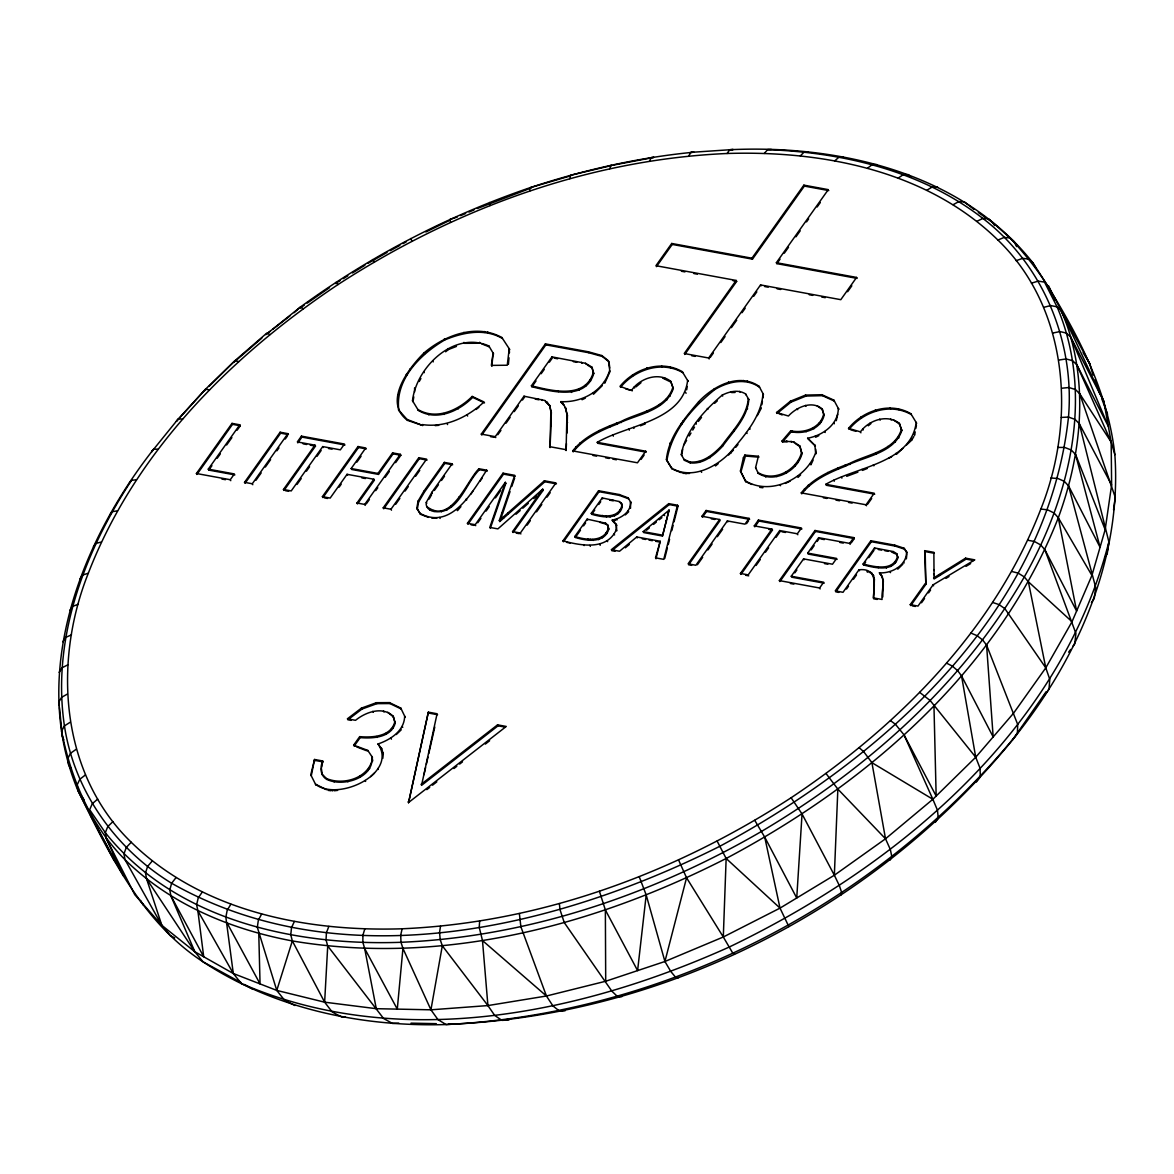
<?xml version="1.0" encoding="UTF-8"?>
<svg xmlns="http://www.w3.org/2000/svg" width="1174" height="1174" viewBox="0 0 1174 1174"><rect width="100%" height="100%" fill="white"/><g stroke="black" fill="none" stroke-linecap="round" stroke-linejoin="round"><path stroke-width="1.5" d="M549.637 405.368L551.354 412.514L550.078 447.602L550.841 411.56L549.637 405.368L544.912 400.495L524.015 396.196L495.252 436.669L495.766 437.623M906.533 551.736C906.93 565.413 891.638 573.616 879.414 572.839C886.282 579.765 881.116 591.065 882.085 599.474L873.192 597.845C874.659 584.975 877.58 567.629 858.986 569.801L843.005 592.298L835.242 590.874L870.859 540.759L894.735 545.147L904.009 548.199L907.032 552.69L904.009 548.199M877.242 599.444L873.691 598.799L874.395 579.296L873.221 574.908M973.745 560.526L966.085 559.118L934.064 578.987L933.873 552.338L924.686 550.65L925.831 584.373L910.745 605.593L910.246 604.639L925.332 583.419M158.211 449.172L153.589 449.246C79.964 542.946 29.423 674.258 77.939 790.586C109.402 854.173 141.584 921.634 203.058 961.844C274.599 1008.833 361.313 1026.986 446.076 1024.55L454.382 1024.051C669.048 1013.646 877.007 906.152 1012.59 739.869L1017.388 733.706C1079.376 654.945 1121.933 556.476 1114.86 454.705C1107.097 384.324 1070.835 321.206 1032.959 262.932C961.888 172.842 839.615 144.519 729.802 149.729L727.014 153.5C588.335 159.503 453.868 209.339 338.053 284.534C231.263 355.737 135.201 451.77 88.299 573.264C52.991 661.696 59.903 773.284 131.239 842.257C202.133 911.567 306.179 931.877 402.139 928.781C540.818 922.779 675.299 872.942 791.115 797.748C897.89 726.545 993.952 630.511 1040.868 509.017C1076.162 420.586 1069.25 308.997 997.915 240.039C927.034 170.714 822.974 150.404 727.014 153.5M631.054 502.663L628.075 497.849L619.168 494.518L598.564 490.732L562.962 540.847C580.484 545.558 606.811 550.753 616.247 529.9L616.321 524.426L612.212 520.111C621.061 518.394 631.377 511.879 630.555 501.709L630.511 508.327M616.321 524.426L616.746 530.853L616.247 529.9M70.205 722.245L64.438 725.884L61.562 731.109C71.012 778.656 90.442 825.043 124.987 859.647C170.083 904.215 230.735 929.382 292.341 940.932C441.028 966.041 593.78 926.051 726.148 858.473C867.762 783.307 998.56 669.958 1058.302 517.734C1079.39 460.399 1087.476 396.636 1070.703 337.129C1060.225 298.886 1036.686 266.792 1010.212 238.014L1004.24 237.383L997.915 240.039M734.498 954.286L732.781 953.141L723.301 936.999L726.148 858.473L717.138 841.098M840.892 895.102L841.67 892.578L839.41 885.724L834.347 875.232L837.854 789.104L826.012 773.49M566.455 443.581L566.088 450.552L566.925 414.349L565.325 407.495L567.424 415.303L566.998 433.118M882.76 596.979L883.332 580.851L881.938 576.096M345.42 1016.948L341.854 1017.051L332.242 1012.047L324.64 1002.185L327.722 945.995L326.034 939.875L326.431 932.714L328.837 926.403M791.115 797.748L802.047 813.978L796.735 898.007L764.729 837.15L754.75 820.332M529.738 191.01L529.958 187.723C583.184 170.069 638.128 157.565 693.981 152.18L690.958 152.356L688.654 156.098M479.652 921.106L479.227 927.328L482.485 940.55L487.914 1005.575L494.694 1015.422L501.958 1020.382L508.973 1019.986M402.139 928.781L400.701 935.106L400.994 942.296L402.946 948.431L397.282 1009.126L364.674 948.504L362.854 942.37L362.913 935.179L364.835 928.854M491.847 366.347L493.124 352.978L491.348 365.393L507.256 365.231L509.252 348.605L509.457 352.846M509.002 357.776L508.401 364.336L507.902 363.382M906.357 558.883L906.871 554.245M393.114 716.155L394.772 721.995C390.913 736.758 372.099 737.742 359.684 736.641L353.668 745.123L354.166 746.077L360.183 737.61C372.598 738.695 391.412 737.712 395.271 722.949L393.114 716.155C382.401 705.97 365.54 712.119 355.517 720.322L347.372 718.826L361.431 708.127L376.399 702.698L389.416 702.61L400.789 708.083L405.162 717.167L404.663 716.213C404.326 730.947 390.472 739.723 377.999 743.978C398.397 773.299 337.907 802.18 315.468 784.188L326.489 789.706M382.797 758.389L383.311 753.781L381.33 747.911M639.228 876.699L646.199 894.984L637.599 970.605L605.358 909.953L599.415 891.271M684.545 460.355L684.031 459.386L689.754 461.94C702.977 463.319 713.557 454.323 722.039 445.342C732.209 431.005 746.84 416.917 748.308 398.632L748.821 399.586C747.339 417.871 732.708 431.959 722.538 446.296C714.056 455.277 703.475 464.288 690.253 462.894L684.545 460.355L681.287 454.573C685.44 430.564 704.239 410.709 722.171 395.139C729.377 391.5 738.402 389.21 745.651 393.994L748.821 399.586M682.006 454L682.622 449.422M1061.34 417.416L1068.487 417.078L1075.061 419.397L1079.317 423.741L1108.887 541.874L1107.229 553.702L1105.277 556.652M1113.554 509.912L1115.3 497.438L1079.742 393.789L1075.487 389.548L1068.912 387.523L1061.751 388.227M97.691 799.098L92.276 803.735L89.664 809.693L105.322 832.689L106.262 838.441L134.805 894.735L161.836 925.347L194.825 951.732L233.303 973.51L276.77 990.416L324.64 1002.185L376.267 1008.686L430.931 1009.816L487.914 1005.575L546.438 996.007L605.711 981.244L664.924 961.491L723.301 936.999L780.02 908.118L834.347 875.232L885.519 838.794L932.86 799.274L975.726 757.23L1013.544 713.22L1045.785 667.845L1072.023 621.706L1091.908 575.436L1105.16 529.665L1111.617 484.994L1111.176 442.055L1103.839 401.405L1061.281 310.787L1057.084 306.84L1044.522 282.127L1038.227 281.1L1031.476 283.183M440.499 926.183L439.56 932.479L440.221 939.655L442.304 945.774L487.914 1005.575M763.482 394.537L759.079 386.305C738.828 372.393 713.278 386.129 698.589 401.802C684.398 418.634 668.681 436.757 666.406 459.592L671.601 468.088C691.897 480.049 716.257 467.223 730.712 451.887C744.83 434.952 761.368 416.623 762.983 393.584L762.939 397.942M761.853 404.751L762.396 401.347M412.999 401.684L412.5 400.73C416.256 367.168 454.074 330.452 488.854 345.948L493.623 353.932M413.263 400.085L413.791 396.871M414.569 392.043L414.598 387.875M428.495 517.396L420.512 514.315L416.814 508.195L418.047 501.137L423.873 491.231L444.359 462.395L452.122 463.833L452.621 464.787L444.858 463.348L444.359 462.395M417.328 509.149L418.546 502.09L424.372 492.185L444.858 463.348M597.243 442.334L645.685 451.227L646.184 452.181L597.742 443.288L597.243 442.334C626.799 424.885 682.652 421.422 687.641 380.391L688.14 381.345L682.27 371.659C661.388 359.538 634.518 368.489 619.989 386.378L632.375 390.81M686.673 389.871L687.26 386.466M874.747 494.181L826.291 485.273L825.792 484.319C855.362 466.87 911.215 463.407 916.204 422.376M915.221 431.871L914.634 435.275L914.135 434.321M915.808 428.451L916.41 425.047M970.957 633.109L976.915 635.589L982.638 639.962L986.571 645.054L1017.711 724.519L1017.388 733.706C878.622 903.892 665.79 1013.896 446.076 1024.55L438.005 1019.648L430.931 1009.816L442.304 945.774M569.786 178.683L570.52 175.249L611.551 165.534M671.601 468.088L672.115 469.042L666.92 460.546C671.308 431.386 692.528 407.437 714.805 389.548C728.129 381.521 745.945 377.514 759.578 387.259L759.079 386.305M428.349 712.148L408.537 802.752L428.349 712.148L437.08 713.748L421.554 785.362L498.04 725.811L505.011 727.102M423.961 774.752L425.56 767.693M426.367 764.157L427.967 757.098M428.774 753.561L434.776 727.073M740.427 471.023L745.886 481.81L740.427 471.023L743.406 457.757L744.874 455.072L758.389 456.246L758.903 457.2L745.387 456.026L744.874 455.072M740.926 471.977L745.387 456.026M807.609 438.225L815.387 445.944L807.609 438.225C822.328 435.495 838.075 424.9 838.339 408.464L838.838 409.418L833.878 400.143L821.947 394.713L805.54 395.095L790.41 401.214L776.542 412.514L782.148 414.965M837.737 414.231L836.284 420.659L835.785 419.705M315.967 785.142L310.772 774.811L314.544 759.475L322.674 760.972L321.867 766.945M314.544 759.475L311.286 775.765L310.772 774.811M786.697 440.881L787.196 441.835L782.53 441.938L782.031 440.984L793.741 441.894L799.846 446.003L802.018 453.634C797.542 471.097 774.341 483.556 758.301 473.386L755.586 467.619L758.389 456.246M677.501 505.231L663.736 559.352L655.503 557.841L660.199 541.273L636.748 536.973L619.534 551.237L611.302 549.726L668.754 503.631L677.501 505.231L678 506.185L674.008 521.902M664.689 558.575L667.346 548.097M668.241 544.604L669.576 539.365M671.792 530.633L673.128 525.394M678.572 977.737L675.534 977.15L670.838 971.544L664.924 961.491L686.555 877.785L678.557 859.926M322.674 760.972C319.988 767.341 320.091 775.618 326.856 779.419C343.263 787.372 374.374 777.848 371.982 756.526L372.73 760.928M662.474 536.019L669.019 510.206L662.474 536.019L643.69 532.57L643.191 531.617L669.019 510.206M656.017 558.795L660.199 541.273M1108.887 541.874C1060.636 730.345 898.037 866.03 728.922 947.183C578.621 1014.732 398.03 1051.478 241.36 983.519L233.303 973.51L197.863 910.745L196.616 904.743L198.23 897.905L202.266 892.049M294.923 1005.516L284.622 1000.321L276.77 990.416L292.341 940.932L290.77 934.827L291.504 927.709L294.351 921.473M556.461 483.864L544.883 481.736L499.786 521.52L499.288 520.566L514.726 475.323L503.044 473.181L467.443 523.296L467.942 524.25L503.558 474.135L503.044 473.181M510.03 491.598L502.545 513.713L502.032 512.759M511.761 486.491L514.652 477.979M490.306 528.359L505.833 483.277L505.334 482.323L489.793 527.405L497.908 528.887L542.711 489.191L543.224 490.145L513.097 532.541L512.583 531.587L542.711 489.191M502.09 515.004L501.181 517.617L500.682 516.663M609.79 168.718L611.052 165.152M499.786 521.52L500.726 518.908M321.676 773.695L326.357 778.465C342.603 785.523 367.535 778.714 372.217 759.974M670.706 381.286L673.333 388.447C665.57 411.516 635.794 414.378 616.981 424.137C601 430.432 583.992 437.99 573.22 451.858L572.707 450.904C584.564 435.877 603.275 428.055 620.841 421.598C638.245 412.338 666.04 409.3 672.819 387.493L670.706 381.286C658.614 371.82 640.153 378.277 631.876 389.856M899.255 423.271L901.881 430.447C894.118 453.502 864.357 456.378 845.544 466.122C829.548 472.418 812.54 479.99 801.769 493.843L801.27 492.889C813.127 477.877 831.838 470.04 849.404 463.598C866.794 454.323 894.588 451.286 901.383 429.493L899.255 423.271C887.162 413.82 868.716 420.263 860.425 431.856L860.924 432.81M782.031 440.984L790.733 430.814C803.559 433.558 820.362 428.407 823.634 414.217L822.094 408.846C811.704 400.173 796.383 407.29 788.429 416.007L776.542 412.514M790.733 430.814L791.232 431.768C804.058 434.512 820.875 429.361 824.148 415.17L822.094 408.846M398.353 409.697L407.07 419.441L422.757 425.516L407.569 420.395C382.724 402.036 408.537 368.181 424.181 352.802C444.799 335.206 476.351 323.393 501.885 337.51L509.751 349.558M398.867 410.651C394.581 379.818 420.277 354.269 444.77 339.932C462.776 332.403 484.524 328.001 502.384 338.464L501.885 337.51M531.411 385.791C551.281 390.678 585.298 399.644 593.266 372.51L591.887 367.11L585.562 363.294L551.956 356.881L531.411 385.791L531.91 386.745C551.795 391.632 585.811 400.598 593.78 373.464L591.887 367.11M863.095 564.019C874.058 566.763 893.135 571.591 897.464 556.652L896.701 553.658L893.179 551.531L874.513 547.964L863.095 564.019L863.594 564.973C874.557 567.717 893.634 572.545 897.963 557.606L896.701 553.658M758.301 473.386L757.802 472.432C773.827 482.602 797.029 470.143 801.519 452.68L799.846 446.003M560.79 401.64L563.916 405.309L560.79 401.64C581.673 402.799 603.715 391.118 609.702 370.177L608.47 360.829L601.866 355.561L588.35 351.789L545.382 343.894L481.296 434.101L481.795 435.055L545.881 344.848L545.382 343.894M610.201 371.131L604.786 383.179L604.287 382.225M574.82 536.489C585.811 540.025 604.126 542.682 608.323 528.168L607.794 525.057L605.593 523.193L587.147 519.143L574.82 536.489L575.333 537.443C586.31 540.979 604.625 543.635 608.822 529.122L607.794 525.057M591.256 513.361C601.308 516.193 617.994 519.524 621.78 505.935L621.398 503.25L619.124 501.518L602.218 497.937L591.256 513.361L591.755 514.315C601.807 517.147 618.507 520.478 622.293 506.889L621.398 503.25M745.373 480.856C770.379 496.162 806.186 478.963 815.607 452.797L814.873 444.99M813.127 460.091L810.896 464.831L810.398 463.877M649.501 161.176L651.277 157.507L653.933 157.375L613.327 165.094M294.102 312.71L300.412 307.03C370.397 256.049 448.013 215.664 529.958 187.723L570.711 175.806M261.626 914.062L258.353 920.196L257.311 927.255L276.77 990.416M757.274 415.669L761.31 408.156L760.796 407.202M426.617 506.464C451.271 525.438 466.518 480.885 478.919 468.749L479.432 469.703C465.623 482.852 458.315 515.107 434.057 511.482C429.625 510.866 425.311 507.285 426.279 502.399L431.871 492.332L452.122 463.833M429.185 499.038L431.577 494.724M419.235 381.477L420.894 378.542M1012.59 739.869L1046.166 691.662M889.936 860.19L891.858 856.829L890.332 849.462L885.519 838.794L871.915 762.674L863.726 751.712L859.207 747.735M683.928 444.887L686.57 440.441M689.211 435.994L690.987 433.03M692.748 430.066L694.509 427.087M906.592 444.917L911.655 440.206L913.886 436.508M136.448 479.799L131.547 480.283C84.411 552.073 51.421 638.905 64.438 725.884C74.344 791.173 115.624 849.081 171.639 883.259C341.766 979.688 554.862 929.03 719.809 846.293C883.42 758.228 1047.208 612.285 1068.487 417.078C1074.856 341.913 1043.231 264.561 982.902 218.437C921.839 171.096 843.622 152.429 767.591 149.656L764.318 153.427M230.867 904.229L227.198 910.246L225.848 917.202L233.303 973.51M59.126 672.423L62.031 667.757L67.828 664.866M265.823 334.649L300.412 307.03L303.156 308.791M62.853 641.767L65.715 637.379L71.467 634.87M69.838 610.465L72.641 606.371L78.306 604.272M935.296 822.328L938.275 818.087L937.439 810.148L932.86 799.274L904.024 734.865L895.424 724.27L890.494 720.645M1091.424 602.556L1094.227 598.593L1095.694 587.426L1068.56 485.904L1064.348 481.355L1057.862 478.464L1050.862 478.009M80.067 578.767L82.767 574.966L88.299 573.264M232.026 423.388L232.525 424.342L196.924 474.457L196.425 473.504L232.026 423.388L239.79 424.812L240.288 425.766L237.133 430.198M234.888 474.898L208.796 470.099L208.282 469.145L239.79 424.812M208.796 470.099L211.936 465.667M217.19 458.286L220.345 453.854M226.641 444.975L231.894 437.594M230.779 480.68L230.28 479.726L234.389 473.944L208.282 469.145M280.645 433.177L245.028 483.292L244.53 482.338L280.131 432.223L287.894 433.661L288.393 434.615L280.645 433.177L280.131 432.223M252.792 484.715L252.293 483.761L287.894 433.661M255.932 480.298L261.171 472.931M265.353 467.032L270.592 459.665M276.873 450.816L278.972 447.881M285.253 439.032L287.351 436.082M283.462 489.499L291.225 490.923L322.733 446.59L340.357 449.833L344.466 444.051L301.439 436.141L297.33 441.923L314.97 445.166L315.468 446.12L283.976 490.453L283.462 489.499L314.97 445.166M297.829 442.877L301.938 437.095L301.439 436.141M296.978 484.48L301.175 478.581M306.429 471.185L309.584 466.753M316.936 456.407L321.133 450.508M358.011 446.531L358.525 447.485L322.909 497.6L322.41 496.646L358.011 446.531L365.774 447.969L351.173 468.529L351.672 469.483L378.483 474.399L393.085 453.839L392.586 452.885L377.969 473.445L378.483 474.399M373.86 479.227L356.969 503L357.483 503.954L374.374 480.181L373.86 479.227L347.064 474.311L330.173 498.069L322.41 496.646M339.11 487.151L341.223 484.172M356.881 462.13L361.064 456.26M365.231 505.378L364.732 504.424L400.334 454.309L392.586 452.885M366.288 503.91L369.428 499.478M375.709 490.644L377.808 487.694M385.131 477.378L389.328 471.478M395.609 462.644L400.848 455.263L400.334 454.309M418.825 457.713L419.323 458.667L383.722 508.782L383.223 507.828L418.825 457.713L426.588 459.137L390.971 509.252L391.485 510.206M395.667 504.306L399.85 498.407M405.089 491.04L408.229 486.623M415.567 476.306L419.749 470.407M434.395 490.424L438.445 484.73M441.483 480.459L444.52 476.174M497.82 434.732L500.902 430.403M506.038 423.168L510.132 417.386M514.241 411.604L518.35 405.822M522.459 400.041L524.514 397.15L524.015 396.196M531.91 386.745L536.019 380.963M541.155 373.728L544.237 369.399M549.373 362.164L552.455 357.835L551.956 356.881M416.814 508.195L420.013 513.361C451.447 530.619 472.711 491.407 486.682 470.172L478.919 468.749M470.803 494.195L472.843 491.319M480.019 481.223L482.059 478.332M751.947 258.207L803.867 185.14L804.366 186.094L752.461 259.161L751.947 258.207L671.719 243.473L655.928 265.706L736.157 280.439L736.656 281.408L684.736 354.475M656.427 266.659L672.232 244.427L671.719 243.473M475.705 525.673L475.206 524.719L505.334 482.323M477.789 522.753L480.9 518.365M486.095 511.057L489.206 506.669M495.443 497.893L500.638 490.585M503.749 486.197L505.833 483.277M520.86 533.965L520.346 533.011L555.962 482.896L544.384 480.782L499.288 520.566M527.141 525.13L530.281 520.698M536.562 511.864L541.801 504.497M547.04 497.116L550.18 492.698M736.157 280.439L684.237 353.521L708.656 357.997L709.155 358.95M598.564 490.732L599.063 491.686L563.461 541.801L562.962 540.847M575.333 537.443L580.47 530.208M583.551 525.879L585.606 522.988M591.755 514.315L594.748 510.103M598.74 504.497L600.721 501.694M708.656 357.997L760.561 284.93L840.804 299.678L856.594 277.431L776.366 262.697L828.286 189.63L803.867 185.14M710.211 357.468L713.396 352.992M720.807 342.559L725.048 336.586M731.402 327.634L736.7 320.179M741.997 312.724L745.182 308.248M753.649 296.332L756.834 291.856M856.594 277.431L857.108 278.385L776.865 263.651L780.05 259.175M784.291 253.202L788.532 247.244M795.943 236.81L800.184 230.838M806.538 221.901L808.651 218.907M817.133 206.976L820.318 202.515M645.685 451.227L637.467 462.791L572.707 450.904M641.048 459.416L644.13 455.072M847.613 291.724L851.84 285.796M706.572 511.438L702.463 517.22L701.964 516.267L706.073 510.485L749.1 518.38L749.599 519.348L706.572 511.438L706.073 510.485M701.964 516.267L719.589 519.51L688.096 563.828L695.859 565.266L727.352 520.933L744.991 524.162L749.1 518.38M697.415 564.738L702.654 557.342M707.907 549.96L712.104 544.046M717.358 536.665L722.612 529.269M746.517 523.677L748.572 520.786M758.404 520.097L758.918 521.051L754.809 526.832L754.295 525.879L758.404 520.097L801.446 528.007L797.337 533.788L797.836 534.742M771.934 529.122L772.448 530.076L740.941 574.409L740.442 573.455L771.934 529.122L754.295 525.879M797.337 533.788L779.697 530.545L748.205 574.878L740.442 573.455M756.056 565.486L760.253 559.572M765.507 552.191L768.647 547.759M775.999 537.413L780.196 531.499L779.697 530.545M814.991 530.487L815.49 531.44L779.888 581.556L779.375 580.602L814.991 530.487L853.777 537.619L854.29 538.572L851.209 542.916M824.207 583.17L791.746 577.197L791.247 576.243L803.574 558.897L832.498 564.21L836.607 558.428L807.683 553.115L818.63 537.692L849.668 543.401L850.181 544.354M794.827 572.868L796.882 569.977M811.175 549.872L814.154 545.661M817.148 541.463L819.144 538.661L818.63 537.692M866.529 505.745L866.03 504.791L874.248 493.227L825.792 484.319M867.557 504.292L871.666 498.51M849.668 543.401L853.777 537.619M820.098 588.952L819.584 587.998L823.693 582.216L791.247 576.243M870.859 540.759L871.357 541.713L835.756 591.828L838.852 592.4M846.513 589.025L848.509 586.222M853.498 579.193L856.492 574.981M863.594 564.973L865.678 562.053M868.789 557.679L873.97 550.371M933.55 578.019L965.586 558.164L974.772 559.851L933.081 584.843L917.995 606.077L910.246 604.639M921.517 602.776L924.54 598.535M928.561 592.87L930.571 590.038M209.177 386.231L235.079 360.579L266.792 333.123L269.947 334.546M93.436 546.835L96.019 543.342L101.375 542.05M1068.619 652.186L1070.659 649.442M1072.698 646.698L1074.738 643.954L1075.912 633.461L1044.889 549.755L1040.751 544.985L1034.485 541.508L1027.778 540.231M209.486 389.9L205.523 389.21L176.496 421.158L205.523 389.21L235.079 360.579L238.66 361.636M109.886 514.916L112.308 511.703L117.459 510.822M976.357 782.045L980.305 776.865L980.085 768.31L975.726 757.23L961.535 675.872L957.691 670.677L952.202 666.01L946.552 663.149M1043.481 696.387L1048.998 689.197L1049.791 679.364L1045.785 667.845L1028.38 581.79L1024.3 576.918L1018.196 573.132L1011.694 571.459M129.301 483.189L131.547 480.283M176.027 877.594L171.639 883.259L169.775 889.965L170.934 895.909L194.825 951.732L203.058 961.844L241.286 982.711M153.589 449.246L151.549 451.873L178.301 418.825L182.601 419.133M698.369 421.451L701.509 417.43M728.599 455.013L733.486 450.068M735.746 447.309L738.006 444.55M782.53 441.938L791.232 431.768M152.297 860.968L147.601 866.412L145.503 872.957L146.589 878.842L161.836 925.347L170.245 935.59L174.735 937.879M460.927 506.64L457.464 510.646L456.965 509.692M131.239 842.257L126.278 847.452L123.974 853.821L124.987 859.647L161.836 925.347M800.33 155.878L804.073 152.136L808.167 151.945M602.277 385.63L593.486 394.244L592.987 393.29M902.821 564.224L897.802 569.141L897.303 568.187M800.624 474.868L798.056 477.378L797.542 476.424M203.983 391.25L206.58 388.741M396.298 734.528L401.156 729.89L400.657 728.937M112.998 821.58L107.788 826.525L105.322 832.689C175.073 920.049 294.248 946.053 400.994 942.296C528.153 936.94 651.937 894.955 761.559 831.397C867.204 768.735 962.621 684.222 1024.3 576.918C1069.984 496.485 1094.638 395.227 1057.084 306.84L1050.671 305.563L1043.759 307.339M370.69 776.645L374.491 773.05M625.331 514.916L628.633 511.805L628.134 510.851M902.791 448.439L896.452 454.323L895.953 453.369M620.503 387.332C635.017 369.443 661.901 360.491 682.769 372.613L682.27 371.659M910.819 413.659L911.332 414.613C890.45 402.477 863.58 411.428 849.051 429.317L848.553 428.363C863.066 410.474 889.951 401.523 910.819 413.659L916.703 423.33M714.57 403.342L717.27 400.921M516.061 514.212L520.141 510.602M522.856 508.195L528.285 503.382M533.715 498.568L536.43 496.162M540.51 492.552L543.224 490.145M834.802 160.809L838.999 157.14L843.416 157.008M233.817 362.355L261.817 338.112M718.121 463.759L715.494 465.946L714.995 464.992M625.331 547.803L629.308 544.501M646.507 530.237L649.325 527.904M653.551 524.396L656.369 522.063M635.897 386.95L640.989 382.739M868.276 425.78L870.829 423.682L870.316 422.728M445.621 351.789L448.38 349.544L456.437 346.433M777.056 413.468L790.924 402.168L806.039 396.049L822.446 395.667L834.376 401.097L833.878 400.143M678 506.185L669.253 504.585L611.801 550.679L615.088 551.281M484.539 402.917L472.667 397.384C459.019 411.208 436.728 421.437 418.428 410.46L417.929 409.506C436.229 420.483 458.52 410.254 472.168 396.43L484.026 401.963C467.531 417.313 445.195 428.026 422.258 424.562M421.055 784.408L497.541 724.857L506.258 726.457L409.198 802.018L408.038 801.798M426.837 789.632L429.684 787.416M432.546 785.186L436.816 781.855M453.956 768.53L456.803 766.299M459.665 764.083L462.512 761.853M485.346 744.081L489.631 740.75M267.232 333.548L270.064 331.362M272.896 329.16L289.861 315.997M476.086 409.491L478.904 407.29M85.394 774.943L79.832 779.272L77.102 784.995L77.939 790.586L114.098 860.293L119.499 866.896M867.527 168.22L872.15 164.639L876.89 164.58M400.789 708.083L401.288 709.037L389.929 703.564L376.898 703.652L361.93 709.081L347.871 719.779L351.129 720.381M661.901 517.675L659.186 519.73L658.687 518.776M76.222 749.276L70.528 753.268L67.71 758.742L68.532 764.245L71.1 769.073M299.766 308.322L304.227 305.211M307.206 303.141L329.498 287.645M898.286 178.052L903.32 174.588L908.338 174.618L910.789 176.966M340.108 280.63L335.456 283.521L335.764 282.479L338.053 284.534M343.204 278.708L347.842 275.817M352.493 272.94L364.894 265.236M367.99 263.314L387.053 252.454M926.888 190.232L932.288 186.93L937.586 187.077M945.936 578.386L949.032 576.537M966.011 566.352L970.649 563.579M67.402 694.054L61.606 697.327L58.7 702.272L59.214 705.809M390.267 250.693L399.879 245.381M403.078 243.605L406.277 241.829M953.141 204.687L958.879 201.576L964.426 201.855L974.024 209.471M888.38 458.432L891.609 456.789M818.836 435.657L815.651 437.227L815.152 436.273M425.883 231.968L448.908 220.727M582.055 399.732L585.312 398.162M976.856 221.314L982.902 218.437L988.684 218.878L1014.248 241.727L1016.625 246.599M785.347 483.439L790.102 481.164M457.244 217.073L449.789 219.479L450.611 222.356M460.604 215.649L465.623 213.507M468.984 212.068L474.002 209.926M477.363 208.502L531.47 187.869M640.446 425.795L645.304 423.843L644.805 422.889M867.395 468.426L862.538 470.378L862.024 469.424M846.703 476.336L857.886 472.168M1016.156 260.701L1022.715 258.324L1028.864 259.146L1032.959 262.932L1035.541 267.672M612.212 520.111L612.725 521.065L615.587 520.331M1052.931 333.005L1059.975 331.582L1066.476 333.078L1070.703 337.129L1103.839 401.405M1058.948 360.036L1066.065 358.95L1072.625 360.712L1076.866 364.865L1108.359 426.426L1070.703 337.129M334.297 790.762L337.613 790.381M682.857 473.313L689.49 473.46M435.172 425.619L438.724 425.326M690.958 152.356L733.192 149.524L729.802 149.729M767.591 149.656L771.347 149.45M398.822 1023.112L392.468 1023.434L383.604 1018.518L327.722 945.995M565.046 1010.814L559.338 1011.005L552.925 1005.898L546.438 996.007L520.874 926.741L519.378 913.563M735.1 392.468L731.681 392.556L731.182 391.602M1057.701 447.411L1064.789 447.47L1071.334 450.068L1075.575 454.514L1105.16 529.665M411.032 1023.156L436.317 1023.669M448.967 1023.933L454.382 1024.051M561.289 402.594L562.654 402.638L562.155 401.684M879.414 572.839L880.397 573.807L879.898 572.853M621.838 996.667L617.465 996.521L611.903 991.208L564.268 922.588L559.983 909.601L559.382 903.598M431.768 518.086L436.787 518.292M1040.868 509.017L1047.751 509.883L1054.135 513.067L1058.302 517.734L1091.908 575.436M327.986 790.351L331.083 790.748M759.681 487.342L762.836 487.753L762.322 486.799M804.366 186.094L828.785 190.584M672.232 244.427L752.461 259.161M681.39 271.253L684.956 271.898M693.863 273.542L697.429 274.188M733.09 280.747L736.656 281.408M764.641 286.544L768.207 287.19M777.115 288.833L780.681 289.494M809.209 294.733L812.775 295.378M821.683 297.022L825.249 297.682M691.721 355.751L695.199 356.397M545.881 344.848L588.849 352.743L602.379 356.514L608.968 361.783L609.79 368.005M554.187 358.143L557.665 358.789M573.294 361.651L576.772 362.296M535.241 399.116L538.822 399.776L538.323 398.822M481.296 434.101L495.252 436.669M549.579 446.648L565.589 449.598M801.27 492.889L866.03 504.791M490.527 436.655L494.019 437.3M593.002 455.483L596.597 456.158M605.593 457.801L609.189 458.462M612.784 459.122L616.394 459.782M823.356 497.805L826.951 498.466M835.947 500.124L839.542 500.784M848.538 502.443L852.133 503.103M232.525 424.342L240.288 425.766M301.938 437.095L344.98 445.005M358.525 447.485L366.273 448.923M393.085 453.839L400.848 455.263M419.323 458.667L427.087 460.091M479.432 469.703L487.181 471.126L486.682 470.172M503.558 474.135L515.225 476.277M599.063 491.686L619.667 495.472L628.589 498.803L628.075 497.849M758.918 521.051L801.945 528.96M815.49 531.44L854.29 538.572M871.357 541.713L895.234 546.101L904.508 549.153M924.686 550.65L925.185 551.604L934.372 553.292M303.127 443.845L306.649 444.506M310.185 445.151L315.468 446.12M328.515 448.512L332.051 449.172M609.702 500.183L613.195 500.814L612.696 499.86M711.283 518.835L714.805 519.48M768.911 529.43L772.448 530.076M781.957 531.822L785.494 532.468M820.861 538.969L824.309 539.6M839.836 542.461L843.284 543.092M878.284 549.52L881.571 550.122M884.844 550.723L888.131 551.325M351.173 468.529L377.969 473.445M837.106 559.382L808.182 554.069L807.683 553.115M361.856 477.891L365.437 478.537M824.486 563.608L827.89 564.224M643.191 531.617L661.975 535.065M642.281 538.851L645.627 539.468M648.973 540.084L652.333 540.686M655.679 541.302L659.025 541.918M196.425 473.504L230.28 479.726M244.53 482.338L252.293 483.761M356.969 503L364.732 504.424M383.223 507.828L390.971 509.252M467.443 523.296L475.206 524.719M512.583 531.587L520.346 533.011M779.375 580.602L819.584 587.998M221.871 479.036L225.437 479.696M285.531 490.732L288.628 491.304M324.464 497.893L327.561 498.466M471.053 524.822L474.149 525.394M516.193 533.113L519.304 533.686M566.91 542.432L570.344 543.063M691.706 565.354L688.595 564.782L720.102 520.464L719.589 519.51M745.593 575.26L748.704 575.832M790.366 583.493L793.873 584.124M912.301 605.887L915.397 606.459M428.862 713.102L437.579 714.702M315.043 760.429L323.188 761.926M662.65 378.072L671.205 382.24M891.404 551.927L897.2 554.612M353.668 745.123L367.829 750.421L372.481 757.479M599.782 522.327L606.107 524.147L608.293 526.011M848.553 428.363L860.425 431.856M850.754 429.816L855.846 431.313M625.595 388.829L630.673 390.311M992.705 602.482L998.971 604.566L1004.885 608.646L1045.785 667.845M356.647 746.913L366.67 750.744M673.641 469.659L681.331 472.696M481.678 343.85L489.353 346.902L488.854 345.948M747.412 482.47L752.006 484.466M244.427 984.487L252.293 988.948M899.768 424.225L893.076 419.676M871.915 762.674L932.86 799.274M587.323 365.011L592.4 368.064M919.682 692.381L930.204 700.57L975.726 757.23M822.592 409.799L816.913 405.646M873.72 575.862L870.594 572.208M545.411 401.464L550.136 406.321M795.473 443.669L800.36 446.956M978.324 212.494L985.485 217.513M988.347 219.523L992.646 222.532L994.613 225.569M393.628 717.109L387.743 712.266M621.897 504.204L619.124 501.518M482.485 940.55L546.438 996.007M1028.38 581.79L1072.023 621.706M726.148 858.473L780.02 908.118L788.855 926.609M879.913 573.793L882.437 577.05M837.854 789.104L885.519 838.794M612.725 521.065L616.82 525.38M381.829 748.865L377.999 743.978M374.418 261.949L372.613 259.586L372.642 260.423M80.962 795.121L83.97 799.67M146.589 878.842L194.825 951.732M1079.742 393.789L1111.176 442.055L1114.86 454.705M686.555 877.785L723.301 936.999M412.5 400.73L418.428 410.46M411.091 239.188L410.695 238.542L412.015 241.184M563.403 404.355L565.824 408.449M1083.132 352.655L1089.721 363.602L1093.053 375.005M140.542 900.443L143.345 905.125M90.545 815.372L123.652 876.186L106.262 838.441M227.198 923.248L260.056 983.915L258.764 933.33M1061.281 310.787L1089.721 363.602M170.934 895.909L203.704 956.751L197.863 910.745M68.532 764.245L71.071 768.97M1079.317 423.741L1111.617 484.994M898.374 408.757L898.873 409.711M911.156 439.252L911.655 440.206M890.141 407.906L890.64 408.86M901.383 429.493L901.881 430.447M965.586 558.164L966.085 559.118M890.699 419.103L891.198 420.057M898.374 437.022L898.888 437.975M894.94 440.969L895.439 441.923M875.393 409.858L875.892 410.827M879.708 419.177L880.207 420.131M887.867 446.443L888.366 447.397M861.114 416.711L861.613 417.665M776.366 262.697L776.865 263.651M875.731 452.841L876.23 453.795M862.67 429.038L863.169 429.992M939.215 574.526L939.714 575.48M933.653 569.61L934.152 570.564M933.609 573.822L934.108 574.776M873.353 464.875L873.867 465.829M933.081 584.843L933.594 585.797M821.947 394.713L822.446 395.667M833.834 422.816L834.332 423.77M760.561 284.93L761.075 285.884M894.735 545.147L895.234 546.101M903.584 562.038L904.083 562.992M823.634 414.217L824.148 415.17M849.404 463.598L849.903 464.552M897.464 556.652L897.963 557.606M893.179 551.531L893.678 552.484M895.718 560.761L896.217 561.73M845.031 465.168L845.544 466.122M820.861 420.864L821.36 421.818M894.573 562.185L895.072 563.138M805.54 395.095L806.039 396.049M824.691 431.548L825.19 432.502M819.305 422.875L819.804 423.829M890.215 565.574L890.714 566.528M805.452 405.412L805.966 406.38M838.089 467.868L838.588 468.822M841.406 477.172L841.905 478.126M890.039 571.679L890.538 572.633M813.435 427.82L813.934 428.774M885.93 567.086L886.429 568.04M874.513 547.964L875.012 548.918M797.19 408.728L797.689 409.682M833.789 480.254L834.288 481.208M790.41 401.214L790.924 402.168M877.829 566.734L878.328 567.688M827.802 472.447L828.301 473.401M805.643 430.799L806.156 431.753M880.867 574.335L881.381 575.289M815.607 452.797L816.106 453.751L815.666 449.07M882.819 579.897L883.332 580.851M882.877 583.977L883.391 584.931M871.871 573.059L872.37 574.013M873.896 578.342L874.395 579.296M868.819 571.665L869.332 572.619M866.926 571.268L867.439 572.222M792.465 431.269L792.978 432.237M873.852 586.002L874.351 586.956M791.584 431.063L792.098 432.017M801.519 452.68L802.018 453.634M793.741 441.894L794.255 442.847M791.115 441.263L791.614 442.216M858.986 569.801L859.485 570.755M797.762 461.455L798.261 462.409M808.299 485.111L808.798 486.065M794.857 465.036L795.356 465.99M804.425 488.868L804.938 489.822M747.266 380.992L747.779 381.946M743.597 380.479L744.111 381.433M745.651 393.994L746.15 394.948M786.11 471.86L786.609 472.814M739.737 391.368L740.236 392.336M747.09 407.862L747.589 408.816M728.467 381.976L728.981 382.929M776.337 475.661L776.836 476.615M780.079 484.745L780.578 485.698M749.526 428.231L750.025 429.185M746.532 432.546L747.031 433.499M765.463 475.852L765.962 476.805M764.978 475.749L765.477 476.703M722.171 395.139L722.67 396.093M714.291 388.594L714.805 389.548M755.586 467.619L756.085 468.573M803.574 558.897L804.073 559.851M733.867 430.168L734.366 431.122M743.406 457.757L743.92 458.711M730.712 451.887L731.226 452.841M707.306 408.435L707.805 409.388M722.039 445.342L722.538 446.296M698.589 401.802L699.088 402.755M685.572 392.336L686.071 393.29M669.811 366.758L670.325 367.711M695.771 423.168L696.27 424.122M661.593 365.906L662.092 366.875M672.819 387.493L673.333 388.447M709.522 456.818L710.021 457.772M664.513 377.676L665.012 378.63M669.826 395.036L670.325 395.99M683.048 420.879L683.547 421.833M681.258 423.476L681.756 424.43M666.377 398.969L666.891 399.923M699.044 461.441L699.543 462.409M646.83 367.873L647.344 368.827M701.127 471.405L701.641 472.359M727.352 520.933L727.865 521.887M689.754 461.94L690.253 462.894M659.304 404.443L659.817 405.397M681.287 454.573L681.786 455.527M669.972 443.038L670.486 443.992M685.513 472.814L686.012 473.768M632.551 374.726L633.05 375.68M647.168 410.856L647.681 411.81M634.121 387.038L634.62 387.992M666.406 459.592L666.92 460.546M601.866 355.561L602.379 356.514M633.476 427.439L633.975 428.393M668.754 503.631L669.253 504.585M588.35 351.789L588.849 352.743M628.824 429.214L629.323 430.168M620.841 421.598L621.354 422.552M593.266 372.51L593.78 373.464M585.562 363.294L586.061 364.248M616.482 423.183L616.981 424.137M664.102 514.667L664.601 515.621M665.981 520.918L666.494 521.872M581.468 362.296L581.981 363.25M590.126 379.921L590.625 380.875M609.526 425.883L610.025 426.837M612.857 435.187L613.356 436.141M585.518 384.911L586.017 385.864M578.533 389.416L579.046 390.37M802.047 813.978L834.347 875.232M599.239 430.462L599.753 431.416M571.136 391.485L571.65 392.439M619.168 494.518L619.667 495.472M621.78 505.935L622.293 506.889M636.748 536.973L637.247 537.927M557.943 390.663L558.442 391.617M619.931 510.044L620.43 510.998M566.925 414.349L567.424 415.303M617.583 512.686L618.096 513.64M579.736 443.126L580.25 444.08M567.027 421.701L567.541 422.655M616.511 519.011L617.01 519.965M614.061 514.946L614.574 515.9M575.876 446.883L576.375 447.837M602.218 497.937L602.717 498.891M609.629 516.061L610.142 517.015M547.201 402.036L547.7 402.99M550.841 411.56L551.354 412.514M606.004 515.958L606.503 516.912M614.075 534.009L614.574 534.962M541.728 399.527L542.227 400.481M602.6 515.445L603.098 516.399M605.593 523.193L606.107 524.147M608.323 528.168L608.822 529.122M550.767 425.34L551.266 426.294M606.386 532.482L606.885 533.436M606.019 532.952L606.532 533.906M607.134 540.7L607.633 541.654M601.998 536.767L602.511 537.721M598.109 538.734L598.608 539.688M587.147 519.143L587.66 520.097M487.709 331.993L488.223 332.946M599.709 544.354L600.207 545.308M484.363 331.494L484.862 332.447M592.723 539.497L593.222 540.451M590.228 539.277L590.727 540.231M587.836 538.881L588.35 539.835M589.862 545.396L590.361 546.35M479.638 342.28L480.151 343.234L464.493 343.322L463.979 342.368M583.61 544.633L584.109 545.587M544.384 480.782L544.883 481.736M463.891 332.345L464.39 333.299M444.271 338.978L444.77 339.932M447.866 348.59L448.38 349.544M472.168 396.43L472.667 397.384M467.12 415.097L467.634 416.051M457.743 407.892L458.242 408.846M432.722 360.932L433.221 361.885M424.181 352.802L424.694 353.756M507.652 513.097L508.151 514.051M503.455 516.824L503.954 517.778M423.697 371.718L424.196 372.672M443.552 413.542L444.051 414.495M447.074 423.609L447.573 424.562M409.697 369.208L410.196 370.162M428.349 413.923L428.848 414.877M406.248 374.359L406.762 375.313M466.195 499.009L466.694 499.963M458.667 497.248L459.181 498.202M397.648 394.86L398.162 395.814M407.07 419.441L407.569 420.395M450.933 506.214L451.432 507.168M446.267 509.369L446.766 510.323M431.871 492.332L432.37 493.285M441.028 510.837L441.541 511.791M439.634 517.485L440.133 518.438M423.873 491.231L424.372 492.185M433.544 510.529L434.057 511.482M426.279 502.399L426.778 503.353M429.581 509.267L430.08 510.22M418.047 501.137L418.546 502.09M420.013 513.361L420.512 514.315M497.541 724.857L498.04 725.811M347.064 474.311L347.563 475.265M322.733 446.59L323.232 447.543M402.227 726.427L402.741 727.381M389.416 702.61L389.929 703.564M394.772 721.995L395.271 722.949M392.542 727.396L393.041 728.35M383.502 711.092L384.015 712.046M390.883 729.392L391.397 730.345M376.399 702.698L376.898 703.652M390.942 738.211L391.441 739.165M385.512 733.412L386.011 734.366M372.804 711.312L373.303 712.266M376.531 736.524L377.03 737.477M361.431 708.127L361.93 709.081M382.812 752.827L383.311 753.781M377.793 768.5L378.307 769.454M367.829 750.421L368.328 751.375M359.684 736.641L360.183 737.61M369.15 767.723L369.663 768.676M367.785 769.498L368.284 770.452M354.46 745.314L354.974 746.268M365.099 780.49L365.613 781.444M359.772 776.043L360.286 776.997M347.387 780.842L347.9 781.796M333.651 780.945L334.15 781.899M326.357 778.465L326.856 779.419M332.125 789.985L332.638 790.938M314.089 760.444L314.588 761.398M292.341 940.932L324.64 1002.185M904.024 734.865L936.162 796.045L933.961 705.868M1044.889 549.755L1076.602 611.038L1058.302 517.734M961.535 675.872L993.175 736.92L986.571 645.054M1068.56 485.904L1100.067 547.26L1075.575 454.514M1048.676 286.001L1055.455 300.397M402.946 948.431L430.931 1009.816M1076.866 364.865L1111.176 442.055M63.807 739.825L62.354 736.509L59.478 707.584M1094.799 380.068L1096.721 385.189M1097.998 388.609L1099.906 393.745M1101.828 398.867L1107.566 414.261M111.618 853.645L114.098 860.293M646.199 894.984L664.924 961.491M764.729 837.15L780.02 908.118M364.674 948.504L376.267 1008.686M321.441 768.603L322.175 774.649M489.631 202.5L489.94 205.582M925.185 551.604L925.831 584.373M605.358 909.953L605.711 981.244"/></g></svg>
